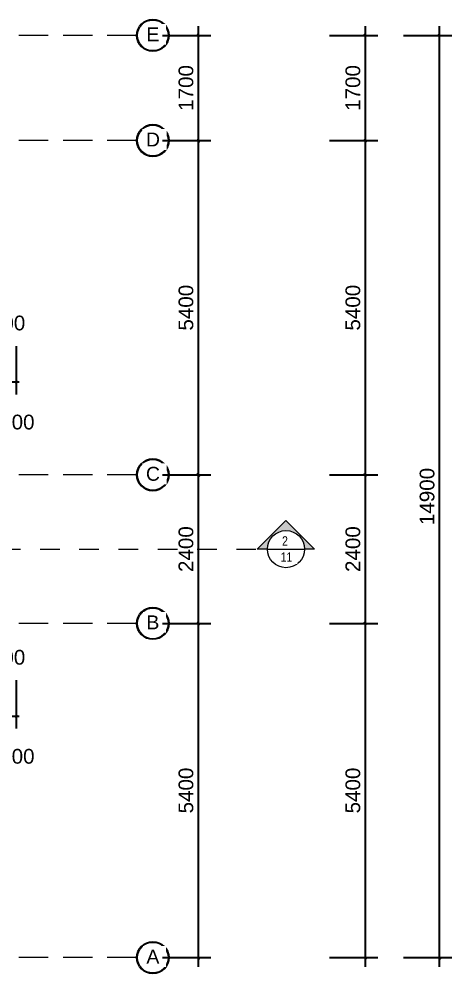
# Model space of a CAD drawing. Header units: millimetres. Extents: x -20510 to 108935, y -243239 to 20306.
# Drawn here: x 37599 to 44600, y -210262 to -194838 of the extents above; entities that cross this region are included whole.
import ezdxf

# ---------------------------------------------------------------- set-up
doc = ezdxf.new("R2010")
doc.units = ezdxf.units.MM
for name, pattern in [('Abgebrochen', [714.375, 476.25, -238.125]), ('Aligning Line', [635, 317.5, -317.5]), ('Hidden', [714.375, 476.25, -238.125])]:
    doc.linetypes.add(name, pattern=pattern)
for name, color, linetype, lineweight in [('A-ANNO-DIMS', 1, 'Continuous', 9), ('G-ANNO-SYMB', 6, 'Abgebrochen', 9), ('S-GRID', 1, 'Continuous', 9), ('S-GRID-IDEN', 1, 'Continuous', 9)]:
    doc.layers.add(name, color=color, linetype=linetype, lineweight=lineweight)
doc.styles.add('Arial', font='arial.ttf', dxfattribs={"width": 0.8, "height": 250})
doc.styles.add('Arial_2', font='arial.ttf', dxfattribs={"height": 300})
doc.styles.add('Arial_5', font='arial.ttf', dxfattribs={"height": 238.125})
doc.dimstyles.new('SecretInternalLinAngDimStyle5p4736185', dxfattribs={"dimscale": 304.8, "dimtxt": 242.94927, "dimasz": 0.130208, "dimexe": 0.656168, "dimexo": 0.0625, "dimgap": 0.260417, "dimtad": 1, "dimdec": 0, "dimrnd": 100, "dimzin": 0, "dimdsep": 46, "dimtxsty": 'Arial_5', "dimblk1": 'OBLIQUE', "dimblk2": 'OBLIQUE', "dimsah": 1, "dimcen": 0.09, "dimdle": 0.492126, "dimazin": 0, "dimtfac": 1, "dimtdec": 4, "dimtix": 1, "dimtmove": 0, "dimatfit": 3, "dimfxl": 2.624672, "dimfxlon": 1, "dimtvp": 1, "dimtolj": 1, "dimtzin": 0, "dimarcsym": 2})
doc.dimstyles.new('SecretInternalLinAngDimStyle5p4736185_1', dxfattribs={"dimscale": 304.8, "dimtxt": 242.94927, "dimasz": 0.130208, "dimexe": 0.656168, "dimexo": 0.0625, "dimgap": 0.260417, "dimtad": 1, "dimdec": 0, "dimrnd": 100, "dimzin": 0, "dimdsep": 46, "dimtxsty": 'Arial_5', "dimblk1": 'OBLIQUE', "dimblk2": 'OBLIQUE', "dimsah": 1, "dimcen": 0.09, "dimdle": 0.492126, "dimazin": 0, "dimtfac": 1, "dimtdec": 4, "dimtix": 1, "dimtmove": 2, "dimatfit": 3, "dimfxl": 2.624672, "dimfxlon": 1, "dimtvp": 1, "dimtolj": 1, "dimtzin": 0, "dimarcsym": 2})

# ---------------------------------------------------------------- blocks, each defined once
blk = doc.blocks.new('Section - CAT DUNG-122916-07_MẶT BẰNG MÁI')
at = {"layer": 'G-ANNO-SYMB', "linetype": 'Continuous'}
h = blk.add_hatch(color=256, dxfattribs=at)
edge = h.paths.add_edge_path()
edge.add_line((0.18, 0), (-2, 0))
edge.add_arc((-6, 0), 4, 0, 90)
edge.add_arc((-6, 0), 4, 90, 180)
edge.add_line((-10, 0), (-12.18, 0))
edge.add_line((-12.18, 0), (-6, 6.18))
edge.add_line((-6, 6.18), (0.18, 0))
for p, q in [((-6, 6.18), (-12.18, 0)), ((0.18, 0), (-6, 6.18)), ((-12.18, 0), (-10, 0)), ((-2, 0), (0.18, 0))]:
    blk.add_line(p, q, dxfattribs=at)
for start, end in [(360, 180), (90, 180), (0, 90), (180, 360)]:
    blk.add_arc((-6, 0), 4, start, end, dxfattribs=at)
blk = doc.blocks.new('Grid - TRUC  D1-102336-07_MẶT BẰNG MÁI')
at = {"layer": 'S-GRID-IDEN'}
for radius in [3.5, 3.3]:
    blk.add_circle((0, 0), radius, dxfattribs=at)
blk = doc.blocks.new('_Oblique')
at = {"color": 0, "linetype": 'ByBlock', "lineweight": -2}
blk.add_line((-0.5, -0.5), (0.5, 0.5), dxfattribs=at)
blk = doc.blocks.new('DIMBLOCK85-07_MẶT BẰNG MÁI')
at = {"layer": 'A-ANNO-DIMS', "color": 0, "lineweight": -2, "transparency": 16777216}
for p, q in [((44400, -210150), (44400, -194950)), ((43819, -195100), (44600, -195100)), ((43819, -210000), (44600, -210000))]:
    blk.add_line(p, q, dxfattribs=at)
at = {"layer": 'Defpoints', "color": 0, "transparency": 16777216}
for p in [(43800, -195100), (44400, -195100), (43800, -210000)]:
    blk.add_point(p, dxfattribs=at)
at = {"layer": 'A-ANNO-DIMS', "color": 0, "lineweight": -2, "transparency": 16777216, "xscale": 39.6875, "yscale": 39.6875, "zscale": 39.6875}
for p, rotation in [((44400, -195100), 90), ((44400, -210000), 270)]:
    blk.add_blockref('_Oblique', p, dxfattribs=dict(at, rotation=rotation))
at = {"layer": 'A-ANNO-DIMS', "color": 0, "transparency": 16777216, "insert": (44199, -202550), "char_height": 238.1, "width": 824.16, "attachment_point": 5, "rotation": 90, "style": 'Arial_5'}
blk.add_mtext('\\A1;14900', dxfattribs=at)
blk = doc.blocks.new('DIMBLOCK86-07_MẶT BẰNG MÁI')
at = {"layer": 'A-ANNO-DIMS', "color": 0, "lineweight": -2, "transparency": 16777216}
for p, q in [((43200, -210150), (43200, -204450)), ((42619, -204600), (43400, -204600)), ((42619, -210000), (43400, -210000))]:
    blk.add_line(p, q, dxfattribs=at)
at = {"layer": 'Defpoints', "color": 0, "transparency": 16777216}
for p in [(42600, -204600), (43200, -204600), (42600, -210000)]:
    blk.add_point(p, dxfattribs=at)
at = {"layer": 'A-ANNO-DIMS', "color": 0, "lineweight": -2, "transparency": 16777216, "xscale": 39.6875, "yscale": 39.6875, "zscale": 39.6875}
for p, rotation in [((43200, -204600), 90), ((43200, -210000), 270)]:
    blk.add_blockref('_Oblique', p, dxfattribs=dict(at, rotation=rotation))
at = {"layer": 'A-ANNO-DIMS', "color": 0, "transparency": 16777216, "insert": (42999, -207300), "char_height": 238.1, "width": 659.33, "attachment_point": 5, "rotation": 90, "style": 'Arial_5'}
blk.add_mtext('\\A1;5400', dxfattribs=at)
blk = doc.blocks.new('DIMBLOCK87-07_MẶT BẰNG MÁI')
at = {"layer": 'A-ANNO-DIMS', "color": 0, "lineweight": -2, "transparency": 16777216}
for p, q in [((43200, -204750), (43200, -202050)), ((42619, -202200), (43400, -202200)), ((42619, -204600), (43400, -204600))]:
    blk.add_line(p, q, dxfattribs=at)
at = {"layer": 'Defpoints', "color": 0, "transparency": 16777216}
for p in [(42600, -202200), (43200, -202200), (42600, -204600)]:
    blk.add_point(p, dxfattribs=at)
at = {"layer": 'A-ANNO-DIMS', "color": 0, "lineweight": -2, "transparency": 16777216, "xscale": 39.6875, "yscale": 39.6875, "zscale": 39.6875}
for p, rotation in [((43200, -202200), 90), ((43200, -204600), 270)]:
    blk.add_blockref('_Oblique', p, dxfattribs=dict(at, rotation=rotation))
at = {"layer": 'A-ANNO-DIMS', "color": 0, "transparency": 16777216, "insert": (42999, -203400), "char_height": 238.1, "width": 659.33, "attachment_point": 5, "rotation": 90, "style": 'Arial_5'}
blk.add_mtext('\\A1;2400', dxfattribs=at)
blk = doc.blocks.new('DIMBLOCK88-07_MẶT BẰNG MÁI')
at = {"layer": 'A-ANNO-DIMS', "color": 0, "lineweight": -2, "transparency": 16777216}
for p, q in [((43200, -202350), (43200, -196650)), ((42619, -196800), (43400, -196800)), ((42619, -202200), (43400, -202200))]:
    blk.add_line(p, q, dxfattribs=at)
at = {"layer": 'Defpoints', "color": 0, "transparency": 16777216}
for p in [(42600, -196800), (43200, -196800), (42600, -202200)]:
    blk.add_point(p, dxfattribs=at)
at = {"layer": 'A-ANNO-DIMS', "color": 0, "lineweight": -2, "transparency": 16777216, "xscale": 39.6875, "yscale": 39.6875, "zscale": 39.6875}
for p, rotation in [((43200, -196800), 90), ((43200, -202200), 270)]:
    blk.add_blockref('_Oblique', p, dxfattribs=dict(at, rotation=rotation))
at = {"layer": 'A-ANNO-DIMS', "color": 0, "transparency": 16777216, "insert": (42999, -199500), "char_height": 238.1, "width": 659.33, "attachment_point": 5, "rotation": 90, "style": 'Arial_5'}
blk.add_mtext('\\A1;5400', dxfattribs=at)
blk = doc.blocks.new('DIMBLOCK89-07_MẶT BẰNG MÁI')
at = {"layer": 'A-ANNO-DIMS', "color": 0, "lineweight": -2, "transparency": 16777216}
for p, q in [((43200, -196950), (43200, -194950)), ((42619, -195100), (43400, -195100)), ((42619, -196800), (43400, -196800))]:
    blk.add_line(p, q, dxfattribs=at)
at = {"layer": 'Defpoints', "color": 0, "transparency": 16777216}
for p in [(42600, -195100), (43200, -195100), (42600, -196800)]:
    blk.add_point(p, dxfattribs=at)
at = {"layer": 'A-ANNO-DIMS', "color": 0, "lineweight": -2, "transparency": 16777216, "xscale": 39.6875, "yscale": 39.6875, "zscale": 39.6875}
for p, rotation in [((43200, -195100), 90), ((43200, -196800), 270)]:
    blk.add_blockref('_Oblique', p, dxfattribs=dict(at, rotation=rotation))
at = {"layer": 'A-ANNO-DIMS', "color": 0, "transparency": 16777216, "insert": (42999, -195950), "char_height": 238.1, "width": 659.33, "attachment_point": 5, "rotation": 90, "style": 'Arial_5'}
blk.add_mtext('\\A1;1700', dxfattribs=at)
blk = doc.blocks.new('DIMBLOCK90-07_MẶT BẰNG MÁI')
at = {"layer": 'A-ANNO-DIMS', "color": 0, "lineweight": -2, "transparency": 16777216}
for p, q in [((40500, -210150), (40500, -204450)), ((39919, -204600), (40700, -204600)), ((39919, -210000), (40700, -210000))]:
    blk.add_line(p, q, dxfattribs=at)
at = {"layer": 'Defpoints', "color": 0, "transparency": 16777216}
for p in [(39900, -204600), (40500, -204600), (39900, -210000)]:
    blk.add_point(p, dxfattribs=at)
at = {"layer": 'A-ANNO-DIMS', "color": 0, "lineweight": -2, "transparency": 16777216, "xscale": 39.6875, "yscale": 39.6875, "zscale": 39.6875}
for p, rotation in [((40500, -204600), 90), ((40500, -210000), 270)]:
    blk.add_blockref('_Oblique', p, dxfattribs=dict(at, rotation=rotation))
at = {"layer": 'A-ANNO-DIMS', "color": 0, "transparency": 16777216, "insert": (40299, -207300), "char_height": 238.1, "width": 659.33, "attachment_point": 5, "rotation": 90, "style": 'Arial_5'}
blk.add_mtext('\\A1;5400', dxfattribs=at)
blk = doc.blocks.new('DIMBLOCK91-07_MẶT BẰNG MÁI')
at = {"layer": 'A-ANNO-DIMS', "color": 0, "lineweight": -2, "transparency": 16777216}
for p, q in [((40500, -204750), (40500, -202050)), ((39919, -202200), (40700, -202200)), ((39919, -204600), (40700, -204600))]:
    blk.add_line(p, q, dxfattribs=at)
at = {"layer": 'Defpoints', "color": 0, "transparency": 16777216}
for p in [(39900, -202200), (40500, -202200), (39900, -204600)]:
    blk.add_point(p, dxfattribs=at)
at = {"layer": 'A-ANNO-DIMS', "color": 0, "lineweight": -2, "transparency": 16777216, "xscale": 39.6875, "yscale": 39.6875, "zscale": 39.6875}
for p, rotation in [((40500, -202200), 90), ((40500, -204600), 270)]:
    blk.add_blockref('_Oblique', p, dxfattribs=dict(at, rotation=rotation))
at = {"layer": 'A-ANNO-DIMS', "color": 0, "transparency": 16777216, "insert": (40299, -203400), "char_height": 238.1, "width": 659.33, "attachment_point": 5, "rotation": 90, "style": 'Arial_5'}
blk.add_mtext('\\A1;2400', dxfattribs=at)
blk = doc.blocks.new('DIMBLOCK92-07_MẶT BẰNG MÁI')
at = {"layer": 'A-ANNO-DIMS', "color": 0, "lineweight": -2, "transparency": 16777216}
for p, q in [((40500, -202350), (40500, -196650)), ((39919, -196800), (40700, -196800)), ((39919, -202200), (40700, -202200))]:
    blk.add_line(p, q, dxfattribs=at)
at = {"layer": 'Defpoints', "color": 0, "transparency": 16777216}
for p in [(39900, -196800), (40500, -196800), (39900, -202200)]:
    blk.add_point(p, dxfattribs=at)
at = {"layer": 'A-ANNO-DIMS', "color": 0, "lineweight": -2, "transparency": 16777216, "xscale": 39.6875, "yscale": 39.6875, "zscale": 39.6875}
for p, rotation in [((40500, -196800), 90), ((40500, -202200), 270)]:
    blk.add_blockref('_Oblique', p, dxfattribs=dict(at, rotation=rotation))
at = {"layer": 'A-ANNO-DIMS', "color": 0, "transparency": 16777216, "insert": (40299, -199500), "char_height": 238.1, "width": 659.33, "attachment_point": 5, "rotation": 90, "style": 'Arial_5'}
blk.add_mtext('\\A1;5400', dxfattribs=at)
blk = doc.blocks.new('DIMBLOCK93-07_MẶT BẰNG MÁI')
at = {"layer": 'A-ANNO-DIMS', "color": 0, "lineweight": -2, "transparency": 16777216}
for p, q in [((40500, -196950), (40500, -194950)), ((39919, -195100), (40700, -195100)), ((39919, -196800), (40700, -196800))]:
    blk.add_line(p, q, dxfattribs=at)
at = {"layer": 'Defpoints', "color": 0, "transparency": 16777216}
for p in [(39900, -195100), (40500, -195100), (39900, -196800)]:
    blk.add_point(p, dxfattribs=at)
at = {"layer": 'A-ANNO-DIMS', "color": 0, "lineweight": -2, "transparency": 16777216, "xscale": 39.6875, "yscale": 39.6875, "zscale": 39.6875}
for p, rotation in [((40500, -195100), 90), ((40500, -196800), 270)]:
    blk.add_blockref('_Oblique', p, dxfattribs=dict(at, rotation=rotation))
at = {"layer": 'A-ANNO-DIMS', "color": 0, "transparency": 16777216, "insert": (40299, -195950), "char_height": 238.1, "width": 659.33, "attachment_point": 5, "rotation": 90, "style": 'Arial_5'}
blk.add_mtext('\\A1;1700', dxfattribs=at)
blk = doc.blocks.new('DIMBLOCK129-07_MẶT BẰNG MÁI')
at = {"layer": 'A-ANNO-DIMS', "color": 0, "lineweight": -2, "transparency": 16777216}
for p, q in [((37250, -205519), (37250, -206300)), ((37450, -205519), (37450, -206300)), ((37100, -206100), (37600, -206100))]:
    blk.add_line(p, q, dxfattribs=at)
at = {"layer": 'Defpoints', "color": 0, "transparency": 16777216}
for p in [(37250, -205500), (37450, -205500), (37450, -206100)]:
    blk.add_point(p, dxfattribs=at)
at = {"layer": 'A-ANNO-DIMS', "color": 0, "lineweight": -2, "transparency": 16777216, "xscale": 39.6875, "yscale": 39.6875, "zscale": 39.6875, "rotation": 180}
blk.add_blockref('_Oblique', (37250, -206100), dxfattribs=at)
at = {"layer": 'A-ANNO-DIMS', "color": 0, "lineweight": -2, "transparency": 16777216, "xscale": 39.6875, "yscale": 39.6875, "zscale": 39.6875}
blk.add_blockref('_Oblique', (37450, -206100), dxfattribs=at)
at = {"layer": 'A-ANNO-DIMS', "color": 0, "transparency": 16777216, "insert": (37144, -205028), "char_height": 238.1, "width": 494.5, "attachment_point": 1, "line_spacing_factor": 0.941778, "style": 'Arial_5'}
blk.add_mtext('\\A1;200', dxfattribs=at)
blk = doc.blocks.new('DIMBLOCK130-07_MẶT BẰNG MÁI')
at = {"layer": 'A-ANNO-DIMS', "color": 0, "lineweight": -2, "transparency": 16777216}
for p, q in [((37450, -205519), (37450, -206300)), ((37550, -205519), (37550, -206300)), ((37450, -206100), (37410, -206100)), ((37450, -206100), (37550, -206100)), ((37550, -206100), (37590, -206100))]:
    blk.add_line(p, q, dxfattribs=at)
at = {"layer": 'Defpoints', "color": 0, "transparency": 16777216}
for p in [(37450, -205500), (37550, -205500), (37550, -206100)]:
    blk.add_point(p, dxfattribs=at)
at = {"layer": 'A-ANNO-DIMS', "color": 0, "lineweight": -2, "transparency": 16777216, "xscale": 39.6875, "yscale": 39.6875, "zscale": 39.6875}
blk.add_blockref('_Oblique', (37450, -206100), dxfattribs=at)
at = {"layer": 'A-ANNO-DIMS', "color": 0, "lineweight": -2, "transparency": 16777216, "xscale": 39.6875, "yscale": 39.6875, "zscale": 39.6875, "rotation": 180}
blk.add_blockref('_Oblique', (37550, -206100), dxfattribs=at)
at = {"layer": 'A-ANNO-DIMS', "color": 0, "transparency": 16777216, "insert": (37294, -206628), "char_height": 238.1, "width": 494.5, "attachment_point": 1, "line_spacing_factor": 0.941778, "style": 'Arial_5'}
blk.add_mtext('\\A1;100', dxfattribs=at)
blk = doc.blocks.new('DIMBLOCK173-07_MẶT BẰNG MÁI')
at = {"layer": 'A-ANNO-DIMS', "color": 0, "lineweight": -2, "transparency": 16777216}
for p, q in [((37250, -200119), (37250, -200900)), ((37450, -200119), (37450, -200900)), ((37100, -200700), (37600, -200700))]:
    blk.add_line(p, q, dxfattribs=at)
at = {"layer": 'Defpoints', "color": 0, "transparency": 16777216}
for p in [(37250, -200100), (37450, -200100), (37450, -200700)]:
    blk.add_point(p, dxfattribs=at)
at = {"layer": 'A-ANNO-DIMS', "color": 0, "lineweight": -2, "transparency": 16777216, "xscale": 39.6875, "yscale": 39.6875, "zscale": 39.6875, "rotation": 180}
blk.add_blockref('_Oblique', (37250, -200700), dxfattribs=at)
at = {"layer": 'A-ANNO-DIMS', "color": 0, "lineweight": -2, "transparency": 16777216, "xscale": 39.6875, "yscale": 39.6875, "zscale": 39.6875}
blk.add_blockref('_Oblique', (37450, -200700), dxfattribs=at)
at = {"layer": 'A-ANNO-DIMS', "color": 0, "transparency": 16777216, "insert": (37144, -199628), "char_height": 238.1, "width": 494.5, "attachment_point": 1, "line_spacing_factor": 0.941778, "style": 'Arial_5'}
blk.add_mtext('\\A1;200', dxfattribs=at)
blk = doc.blocks.new('DIMBLOCK174-07_MẶT BẰNG MÁI')
at = {"layer": 'A-ANNO-DIMS', "color": 0, "lineweight": -2, "transparency": 16777216}
for p, q in [((37450, -200119), (37450, -200900)), ((37550, -200119), (37550, -200900)), ((37450, -200700), (37410, -200700)), ((37450, -200700), (37550, -200700)), ((37550, -200700), (37590, -200700))]:
    blk.add_line(p, q, dxfattribs=at)
at = {"layer": 'Defpoints', "color": 0, "transparency": 16777216}
for p in [(37450, -200100), (37550, -200100), (37550, -200700)]:
    blk.add_point(p, dxfattribs=at)
at = {"layer": 'A-ANNO-DIMS', "color": 0, "lineweight": -2, "transparency": 16777216, "xscale": 39.6875, "yscale": 39.6875, "zscale": 39.6875}
blk.add_blockref('_Oblique', (37450, -200700), dxfattribs=at)
at = {"layer": 'A-ANNO-DIMS', "color": 0, "lineweight": -2, "transparency": 16777216, "xscale": 39.6875, "yscale": 39.6875, "zscale": 39.6875, "rotation": 180}
blk.add_blockref('_Oblique', (37550, -200700), dxfattribs=at)
at = {"layer": 'A-ANNO-DIMS', "color": 0, "transparency": 16777216, "insert": (37294, -201228), "char_height": 238.1, "width": 494.5, "attachment_point": 1, "line_spacing_factor": 0.941778, "style": 'Arial_5'}
blk.add_mtext('\\A1;100', dxfattribs=at)

msp = doc.modelspace()

# ---------------------------------------------------------------- linework, layer by layer
at = {"layer": 'G-ANNO-SYMB', "linetype": 'Aligning Line'}
msp.add_line((-7146.6, -203400), (41465.8, -203400), dxfattribs=at)
at = {"layer": 'G-ANNO-SYMB', "linetype": 'Continuous'}
msp.add_line((41615.8, -203400), (42215.8, -203400), dxfattribs=at)
at = {"layer": 'S-GRID', "linetype": 'Hidden'}
for p, q in [((39500, -195100), (-3000, -195100)), ((39500, -196800), (-3000, -196800)), ((39500, -202200), (-3000, -202200)), ((39500, -204600), (-3000, -204600)), ((39500, -210000), (-3000, -210000))]:
    msp.add_line(p, q, dxfattribs=at)

# ---------------------------------------------------------------- block references
at = {"layer": 'G-ANNO-SYMB', "linetype": 'Continuous', "extrusion": (0, 0, -1), "xscale": 74.99999999999996, "yscale": 74.99999999999996, "zscale": 74.99999999999996}
msp.add_blockref('Section - CAT DUNG-122916-07_MẶT BẰNG MÁI', (-41465.8, -203400), dxfattribs=at)
at = {"layer": 'S-GRID-IDEN', "xscale": 74.99999999999996, "yscale": 74.99999999999996, "zscale": 74.99999999999996, "rotation": 90}
for p in [(39762.5, -195100), (39762.5, -196800), (39762.5, -202200), (39762.5, -204600), (39762.5, -210000)]:
    msp.add_blockref('Grid - TRUC  D1-102336-07_MẶT BẰNG MÁI', p, dxfattribs=at)

# ---------------------------------------------------------------- dimensions: what is measured, and where the dimension line sits
at = {"layer": 'A-ANNO-DIMS'}
for base, p1, p2, override, picture, middle in [((43200, -195100), (42600, -196800), (42600, -195100), {"dimpost": '<>', "dimfxl": 1700}, 'DIMBLOCK89-07_MẶT BẰNG MÁI', (42999, -195950)), ((44400, -195100), (43800, -210000), (43800, -195100), {"dimpost": '<>', "dimfxl": 14900}, 'DIMBLOCK85-07_MẶT BẰNG MÁI', (44199, -202550)), ((43200, -196800), (42600, -202200), (42600, -196800), {"dimpost": '<>', "dimfxl": 5400}, 'DIMBLOCK88-07_MẶT BẰNG MÁI', (42999, -199500)), ((43200, -202200), (42600, -204600), (42600, -202200), {"dimpost": '<>', "dimfxl": 2400}, 'DIMBLOCK87-07_MẶT BẰNG MÁI', (42999, -203400)), ((43200, -204600), (42600, -210000), (42600, -204600), {"dimpost": '<>', "dimfxl": 5400}, 'DIMBLOCK86-07_MẶT BẰNG MÁI', (42999, -207300))]:
    dim = msp.add_linear_dim(base=base, p1=p1, p2=p2, angle=90, dimstyle='SecretInternalLinAngDimStyle5p4736185', override=override, dxfattribs=at)
    dim.commit()
    dim.dimension.update_dxf_attribs({"geometry": picture, "text_midpoint": middle})
for base, p1, p2, override, picture, middle in [((37450, -200700), (37250, -200100), (37450, -200100), {"dimpost": '<>', "dimfxl": 200}, 'DIMBLOCK173-07_MẶT BẰNG MÁI', (37391.2, -199787.2)), ((37550, -200700), (37450, -200100), (37550, -200100), {"dimpost": '<>', "dimfxl": 100}, 'DIMBLOCK174-07_MẶT BẰNG MÁI', (37541.2, -201387.2)), ((37450, -206100), (37250, -205500), (37450, -205500), {"dimpost": '<>', "dimfxl": 200}, 'DIMBLOCK129-07_MẶT BẰNG MÁI', (37391.2, -205187.2)), ((37550, -206100), (37450, -205500), (37550, -205500), {"dimpost": '<>', "dimfxl": 100}, 'DIMBLOCK130-07_MẶT BẰNG MÁI', (37541.2, -206787.2))]:
    dim = msp.add_linear_dim(base=base, p1=p1, p2=p2, dimstyle='SecretInternalLinAngDimStyle5p4736185_1', override=override, dxfattribs=at)
    dim.commit()
    dim.dimension.update_dxf_attribs({"geometry": picture, "text_midpoint": middle, "dimtype": 160})

# ---------------------------------------------------------------- next in the draw order: texts
at = {"layer": 'G-ANNO-SYMB', "linetype": 'Continuous', "insert": (41853.2, -203192.2), "char_height": 150, "width": 115.443, "attachment_point": 1, "style": 'Arial', "bg_fill": 3, "box_fill_scale": 1.25, "bg_fill_color": 9, "bg_fill_true_color": 13158600, "bg_fill_transparency": 0}
msp.add_mtext('2', dxfattribs=at)
at = {"layer": 'S-GRID-IDEN', "char_height": 225, "attachment_point": 1, "style": 'Arial_2', "bg_fill": 3, "box_fill_scale": 1.25, "bg_fill_color": 9, "bg_fill_true_color": 13158600, "bg_fill_transparency": 0}
for s, insert, width in [('E', (39658.2, -194970.5), 258.544), ('D', (39650.7, -196670.5), 276.582), ('C', (39650.7, -202070.5), 276.582), ('B', (39658.2, -204470.5), 258.544), ('A', (39658.2, -209870.5), 258.544)]:
    msp.add_mtext(s, dxfattribs=dict(at, insert=insert, width=width))

# ---------------------------------------------------------------- next in the draw order: texts
at = {"layer": 'G-ANNO-SYMB', "linetype": 'Continuous', "insert": (41829.9, -203453.6), "char_height": 150, "width": 230.886, "attachment_point": 1, "style": 'Arial', "bg_fill": 3, "box_fill_scale": 1.25, "bg_fill_color": 9, "bg_fill_true_color": 13158600, "bg_fill_transparency": 0}
msp.add_mtext('11', dxfattribs=at)

# ---------------------------------------------------------------- next in the draw order: dimensions: what is measured, and where the dimension line sits
at = {"layer": 'A-ANNO-DIMS'}
for base, p1, p2, override, picture, middle in [((40500, -195100), (39900, -196800), (39900, -195100), {"dimpost": '<>', "dimfxl": 1700}, 'DIMBLOCK93-07_MẶT BẰNG MÁI', (40299, -195950)), ((40500, -196800), (39900, -202200), (39900, -196800), {"dimpost": '<>', "dimfxl": 5400}, 'DIMBLOCK92-07_MẶT BẰNG MÁI', (40299, -199500)), ((40500, -202200), (39900, -204600), (39900, -202200), {"dimpost": '<>', "dimfxl": 2400}, 'DIMBLOCK91-07_MẶT BẰNG MÁI', (40299, -203400)), ((40500, -204600), (39900, -210000), (39900, -204600), {"dimpost": '<>', "dimfxl": 5400}, 'DIMBLOCK90-07_MẶT BẰNG MÁI', (40299, -207300))]:
    dim = msp.add_linear_dim(base=base, p1=p1, p2=p2, angle=90, dimstyle='SecretInternalLinAngDimStyle5p4736185', override=override, dxfattribs=at)
    dim.commit()
    dim.dimension.update_dxf_attribs({"geometry": picture, "text_midpoint": middle})

doc.saveas('drawing.dxf')
